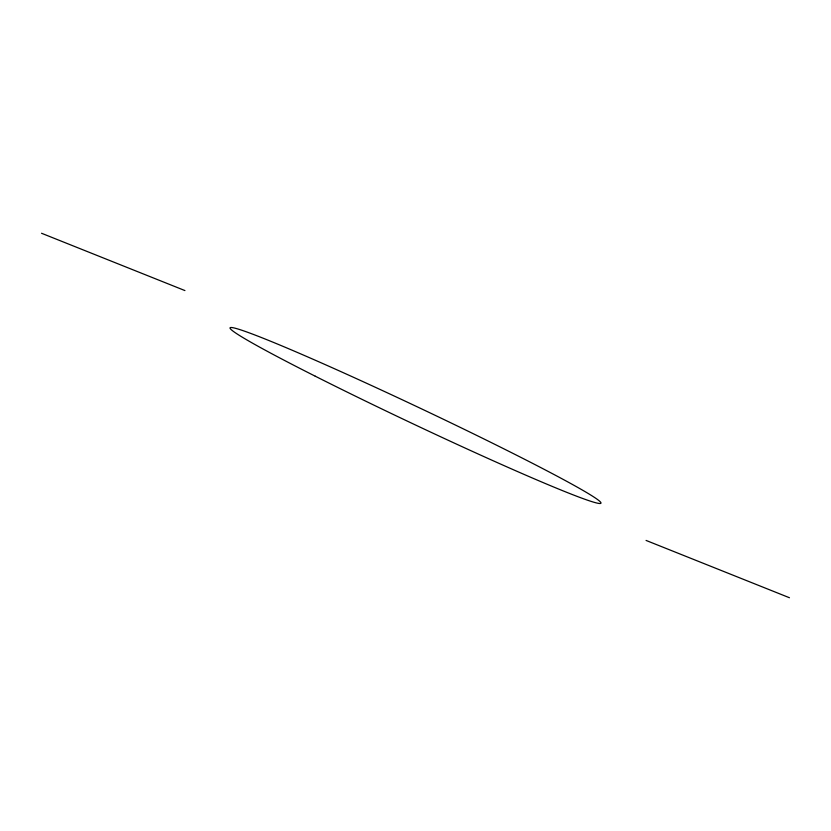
<?xml version="1.0" encoding="UTF-8"?>
<svg xmlns="http://www.w3.org/2000/svg" width="831" height="831" viewBox="0 0 831 831"><rect width="100%" height="100%" fill="white"/><g stroke="black" fill="none" stroke-linecap="round" stroke-linejoin="round"><path stroke-width="1.25" d="M41.55 233.262L184.929 290.57M646.071 540.43L789.45 597.738M315.271 376.214A205.122 8.59 25.3 0 0 600.782 503.337A205.122 8.59 25.3 0 0 330.447 366.938A205.122 8.59 25.3 0 0 315.271 376.214"/></g></svg>
